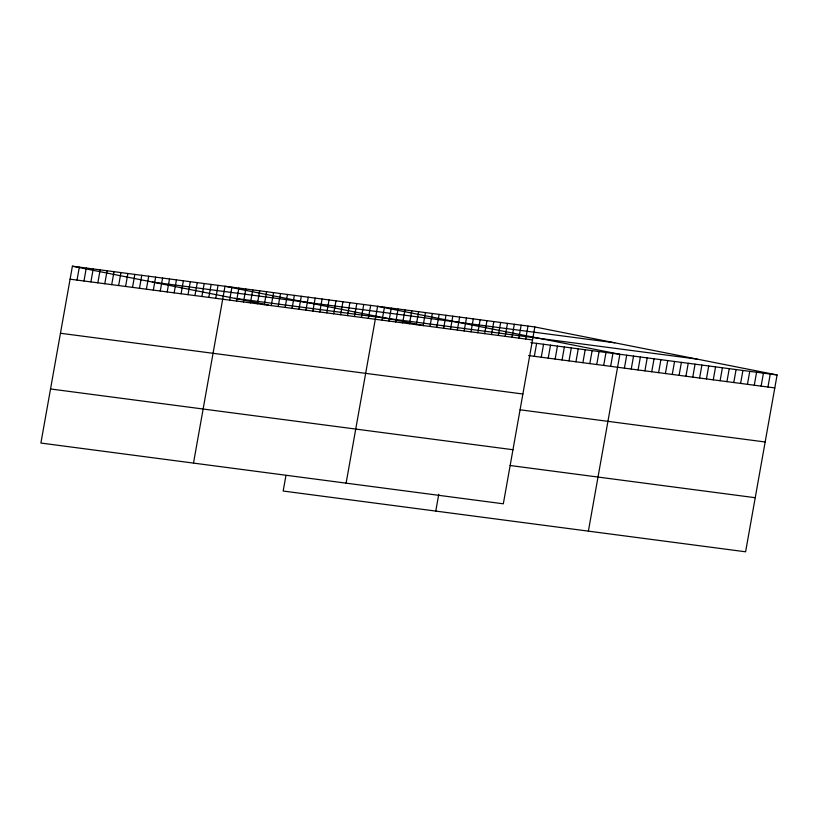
<?xml version="1.0" encoding="UTF-8"?>
<svg xmlns="http://www.w3.org/2000/svg" width="818" height="818" viewBox="0 0 818 818"><rect width="100%" height="100%" fill="white"/><g stroke="black" fill="none" stroke-linecap="round" stroke-linejoin="round"><path stroke-width="1.23" d="M534.829 326.965L72.403 266.208L40.9 443.049L503.326 503.806L534.829 326.965L777.1 374.951L745.597 551.792L283.171 491.035L285.952 475.411M77.025 280.083L79.336 267.118M83.968 281.003L86.268 268.028M90.9 281.913L93.211 268.948M97.833 282.824L100.144 269.858M104.776 283.734L107.086 270.768M111.708 284.644L114.019 271.678M118.641 285.554L120.952 272.588M125.583 286.464L127.894 273.498M132.516 287.374L134.827 274.408M139.459 288.284L141.77 275.318M146.391 289.204L148.702 276.239M153.324 290.114L155.635 277.149M160.267 291.024L162.577 278.059M167.199 291.934L169.51 278.969M174.142 292.844L176.443 279.879M181.075 293.754L183.385 280.789M188.007 294.664L190.318 281.699M194.95 295.574L197.261 282.609M201.882 296.494L204.193 283.529M208.815 297.404L211.126 284.439M215.758 298.314L218.069 285.349M193.498 463.1L225.001 286.259L423.55 325.584M229.633 300.134L231.934 287.169M236.566 301.044L238.876 288.079M243.498 301.954L245.809 288.989M250.441 302.864L252.752 289.899M257.373 303.785L259.684 290.819M264.316 304.695L266.617 291.729M271.249 305.605L273.56 292.639M278.181 306.515L280.492 293.55M285.124 307.425L287.435 294.46M292.057 308.335L294.368 295.37M298.989 309.245L301.3 296.28M305.932 310.155L308.243 297.19M312.865 311.075L315.175 298.11M319.807 311.985L322.108 299.02M326.74 312.895L329.051 299.93M333.672 313.805L335.983 300.84M340.615 314.715L342.926 301.75M347.548 315.625L349.859 302.66M354.48 316.535L356.791 303.57M361.423 317.445L363.734 304.48M368.356 318.366L370.666 305.4M346.106 483.152L377.599 306.31L619.87 354.296L588.377 531.138M382.129 320.175L384.44 307.21M388.969 321.065L391.28 308.1M395.8 321.965L398.11 308.999M402.64 322.865L404.951 309.899M409.47 323.764L411.781 310.799M416.311 324.664L418.622 311.699M423.141 325.554L425.452 312.588M429.982 326.454L432.293 313.488M436.822 327.353L439.123 314.388M443.653 328.253L445.963 315.288M450.493 329.153L452.804 316.188M457.323 330.053L459.634 317.087M464.164 330.942L466.475 317.977M435.769 511.086L438.765 494.256M470.994 331.842L473.305 318.877M477.835 332.742L480.146 319.777M484.665 333.642L486.976 320.676M491.506 334.542L493.816 321.576M498.346 335.441L500.647 322.476M505.176 336.331L507.487 323.366M512.017 337.231L514.317 324.265M518.847 338.131L521.158 325.165M525.688 339.03L527.999 326.065M534.328 356.321L536.639 343.356M541.26 357.231L543.571 344.266M548.203 358.151L550.514 345.186M555.136 359.061L557.447 346.096M562.068 359.971L564.379 347.006M569.011 360.881L571.322 347.916M575.944 361.791L578.254 348.826M582.886 362.701L585.187 349.736M589.819 363.611L592.13 350.646M596.751 364.521L599.062 351.556M603.694 365.441L606.005 352.476M610.627 366.352L612.938 353.386M624.4 368.161L626.711 355.196M631.24 369.051L633.541 356.086M638.071 369.951L640.382 356.985M644.911 370.851L647.222 357.885M651.741 371.75L654.052 358.785M658.582 372.65L660.893 359.685M665.412 373.55L667.723 360.585M672.253 374.439L674.564 361.474M679.083 375.339L681.394 362.374M685.924 376.239L688.235 363.274M692.764 377.139L695.065 364.174M699.595 378.039L701.905 365.073M706.435 378.939L708.736 365.973M713.265 379.828L715.576 366.863M720.106 380.728L722.417 367.763M726.936 381.628L729.247 368.662M733.777 382.527L736.088 369.562M740.607 383.427L742.918 370.462M747.447 384.327L749.758 371.362M754.278 385.217L756.589 372.251M761.118 386.116L763.429 373.151M767.959 387.016L770.259 374.051M152.352 282.046L614.778 342.803M234.725 298.365L697.151 359.112M70.092 279.173L532.518 339.93M530.851 342.599L777.1 374.951M528.551 355.564L774.789 387.916M60.46 333.253L522.886 394.01M520.074 409.798L765.157 441.996M50.532 388.969L512.968 449.726M510.146 465.514L755.229 497.712M72.403 266.208L268.447 305.042"/></g></svg>
